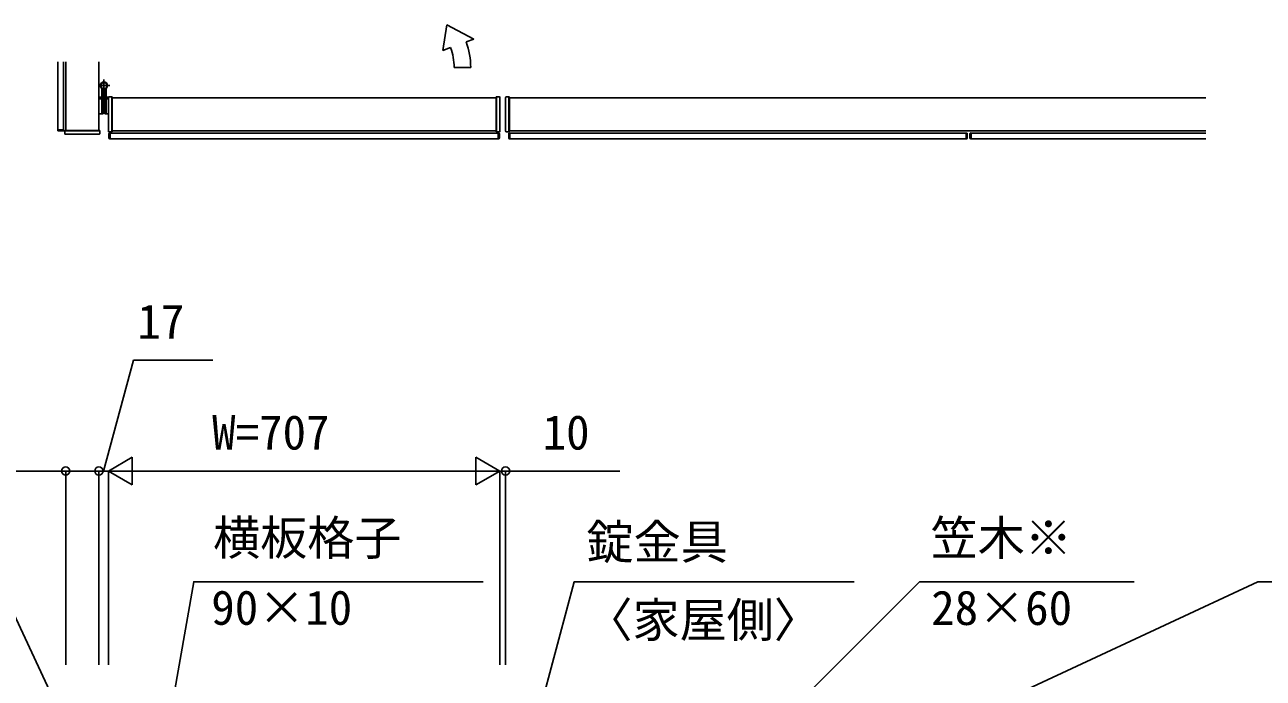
# Model space of a CAD drawing. Units: millimetres, scale not verified. Extents: x -4375 to 4375, y -6502 to 6475.
# Drawn here: x -1113 to 1123, y 1624 to 2804 of the extents above; entities that cross this region are included whole.
import ezdxf
from ezdxf.enums import TextEntityAlignment as Align

# ---------------------------------------------------------------- set-up
doc = ezdxf.new("R2010")
doc.units = ezdxf.units.MM
doc.header["$LTSCALE"] = 30
for name, color, linetype in [('0-2_YKK_13', 4, 'Continuous'), ('0-3_YKK_A1', 4, 'Continuous'), ('0-4_YKK_D', 6, 'Continuous')]:
    doc.layers.add(name, color=color, linetype=linetype)
doc.styles.add('ＭＳ ゴシック', font='')
doc.styles.get('ＭＳ ゴシック').set_extended_font_data('MS Gothic')

msp = doc.modelspace()

# ---------------------------------------------------------------- linework, layer by layer
at = {"layer": '0-2_YKK_13'}
for p, q in [((-980.5, 2694.2), (-959.5, 2694.2)), ((-974, 2688.84), (-974, 2643.2)), ((-971.5, 2643.2), (-971.5, 2687.83)), ((-970, 2704.81), (-970, 2683.59)), ((-968.5, 2643.2), (-968.5, 2687.83)), ((-966, 2688.84), (-966, 2643.2)), ((-979, 2672.7), (-979, 2644.2)), ((-979, 2670.2), (-974, 2670.2)), ((-974.5, 2673.2), (-978.5, 2673.2)), ((-974, 2643.7), (-974, 2672.7)), ((-966, 2672.7), (-966, 2643.7)), ((-966, 2670.2), (-962, 2670.2)), ((-961.87, 2673.2), (-965.5, 2673.2)), ((-962, 2672.69), (-962, 2611.71)), ((-956, 2674), (-956, 2674)), ((-956, 2611.34), (-956, 2673.06)), ((-955, 2611.4), (-955, 2673)), ((-262, 2611.4), (-262, 2673)), ((-261, 2674), (-261, 2674)), ((-261, 2611.34), (-261, 2673.06)), ((-255, 2672.69), (-255, 2611.71)), ((-245, 2672.69), (-245, 2611.71)), ((-239, 2674), (-239, 2674)), ((-239, 2611.34), (-239, 2673.06)), ((-238, 2611.4), (-238, 2673)), ((-979, 2643.2), (-974.5, 2643.2)), ((-971.5, 2643.2), (-974, 2643.2)), ((-968.5, 2643.2), (-966, 2643.2)), ((-965.5, 2643.2), (-962, 2643.2)), ((-1052.43, 2614.2), (-1052.22, 2614.2)), ((-1043.89, 2612.2), (-1052.36, 2612.2)), ((-1051.81, 2613.71), (-1052.22, 2614.2)), ((-1047.26, 2613.6), (-1051.58, 2613.6)), ((-1046.62, 2614.2), (-1047.03, 2613.71)), ((-1046.85, 2614.2), (-1046.62, 2614.2)), ((-1046.62, 2614.2), (-1043.82, 2614.2)), ((-1043.82, 2614.2), (-1042.82, 2614.2)), ((-1042.82, 2614.2), (-1042.89, 2613.14)), ((-1040.92, 2612.2), (-1040.92, 2612.2)), ((-1039.99, 2612.2), (-978.26, 2612.2)), ((-1039.92, 2613.2), (-978.32, 2613.2)), ((-978.63, 2606.2), (-1039.62, 2606.2)), ((-977.32, 2612.2), (-977.32, 2612.2)), ((-961, 2607.44), (-961, 2598.96)), ((-959, 2608.5), (-960.06, 2608.43)), ((-959, 2607.5), (-959, 2608.5)), ((-959, 2604.7), (-959, 2607.5)), ((-959, 2604.47), (-959, 2604.7)), ((-959, 2598.9), (-959, 2599.1)), ((-956, 2610.4), (-956, 2610.4)), ((-261, 2610.4), (-261, 2610.4)), ((-258, 2608.5), (-256.94, 2608.43)), ((-258, 2607.5), (-258, 2608.5)), ((-258, 2604.7), (-258, 2607.5)), ((-258, 2604.47), (-258, 2604.7)), ((-258, 2598.9), (-258, 2599.1)), ((-256, 2607.44), (-256, 2598.96)), ((-239, 2610.4), (-239, 2610.4)), ((-239, 2607.44), (-239, 2598.96)), ((-237, 2608.5), (-238.06, 2608.43)), ((-237, 2607.5), (-237, 2608.5)), ((-237, 2604.7), (-237, 2607.5)), ((-237, 2604.47), (-237, 2604.7)), ((-237, 2598.9), (-237, 2599.1)), ((586.38, 2608.5), (587.44, 2608.43)), ((586.38, 2599.33), (586.38, 2608.5)), ((586.38, 2599.1), (586.38, 2599.33)), ((588.38, 2607.44), (588.38, 2598.96)), ((593.38, 2607.44), (593.38, 2598.96)), ((595.38, 2608.5), (594.31, 2608.43)), ((595.38, 2607.5), (595.38, 2608.5))]:
    msp.add_line(p, q, dxfattribs=at)
for points in [[(-956, 2674), (-958.95, 2673.82), (-961.07, 2673.69)], [(-956, 2674), (-956.01, 2673.95), (-956.02, 2673.82), (-956.02, 2673.62), (-956.01, 2673.36), (-956, 2673.06)], [(-261, 2674), (-258.06, 2673.82), (-255.94, 2673.69)], [(-261, 2674), (-261, 2673.95), (-260.99, 2673.82), (-260.99, 2673.62), (-261, 2673.36), (-261, 2673.06)], [(-239, 2674), (-241.94, 2673.82), (-244.06, 2673.69)], [(-239, 2674), (-239, 2673.95), (-239.01, 2673.82), (-239.01, 2673.62), (-239, 2673.36), (-239, 2673.06)], [(-1053.36, 2613.14), (-1053.42, 2614.2), (-1052.43, 2614.2)], [(-1052.22, 2614.2), (-1051.99, 2614.2), (-1046.85, 2614.2)], [(-1040.61, 2607.14), (-1040.74, 2609.25), (-1040.92, 2612.2)], [(-1039.99, 2612.2), (-1040.28, 2612.19), (-1040.54, 2612.19), (-1040.75, 2612.19), (-1040.88, 2612.19), (-1040.92, 2612.2)], [(-977.32, 2612.2), (-977.37, 2612.19), (-977.5, 2612.19), (-977.71, 2612.19), (-977.97, 2612.19), (-978.26, 2612.2)], [(-977.32, 2612.2), (-977.5, 2609.25), (-977.63, 2607.14)], [(-961.07, 2610.71), (-958.95, 2610.58), (-956, 2610.4)], [(-960.06, 2597.96), (-959, 2597.9), (-959, 2598.9)], [(-959, 2599.1), (-959, 2599.33), (-959, 2604.47)], [(-956, 2611.34), (-956.01, 2611.04), (-956.02, 2610.78), (-956.02, 2610.58), (-956.01, 2610.45), (-956, 2610.4)], [(-261, 2611.34), (-261, 2611.04), (-260.99, 2610.78), (-260.99, 2610.58), (-261, 2610.45), (-261, 2610.4)], [(-255.94, 2610.71), (-258.06, 2610.58), (-261, 2610.4)], [(-258, 2599.1), (-258, 2599.33), (-258, 2604.47)], [(-256.94, 2597.96), (-258, 2597.9), (-258, 2598.9)], [(-244.06, 2610.71), (-241.94, 2610.58), (-239, 2610.4)], [(-239, 2611.34), (-239, 2611.04), (-239.01, 2610.78), (-239.01, 2610.58), (-239, 2610.45), (-239, 2610.4)], [(-238.06, 2597.96), (-237, 2597.9), (-237, 2598.9)], [(-237, 2599.1), (-237, 2599.33), (-237, 2604.47)], [(587.44, 2597.96), (586.38, 2597.9), (586.38, 2598.9), (586.38, 2599.1)], [(594.31, 2597.96), (595.38, 2597.9), (595.38, 2598.9), (595.38, 2607.5)]]:
    msp.add_lwpolyline(points, dxfattribs=at)
for points in [[(-956, 2673.06), (-956, 2673.06), (-956, 2673.06), (-956, 2673.06), (-956, 2673.06), (-956, 2673.06), (-956, 2673.06), (-956, 2673.06)], [(-261, 2673.06), (-261, 2673.06), (-261, 2673.06), (-261, 2673.06), (-261, 2673.06), (-261, 2673.06), (-261, 2673.06), (-261, 2673.06)], [(-239, 2673.06), (-239, 2673.06), (-239, 2673.06), (-239, 2673.06), (-239, 2673.06), (-239, 2673.06), (-239, 2673.06), (-239, 2673.06)], [(-1039.99, 2612.2), (-1039.99, 2612.2), (-1039.99, 2612.2), (-1039.99, 2612.2), (-1039.99, 2612.2), (-1039.99, 2612.2), (-1039.99, 2612.2), (-1039.99, 2612.2)], [(-978.26, 2612.2), (-978.26, 2612.2), (-978.26, 2612.2), (-978.26, 2612.2), (-978.26, 2612.2), (-978.26, 2612.2), (-978.26, 2612.2), (-978.26, 2612.2)], [(-956, 2611.34), (-956, 2611.34), (-956, 2611.34), (-956, 2611.34), (-956, 2611.34), (-956, 2611.34), (-956, 2611.34), (-956, 2611.34)], [(-261, 2611.34), (-261, 2611.34), (-261, 2611.34), (-261, 2611.34), (-261, 2611.34), (-261, 2611.34), (-261, 2611.34), (-261, 2611.34)], [(-239, 2611.34), (-239, 2611.34), (-239, 2611.34), (-239, 2611.34), (-239, 2611.34), (-239, 2611.34), (-239, 2611.34), (-239, 2611.34)]]:
    msp.add_lwpolyline(points, close=True, dxfattribs=at)
for radius in [6.5, 5.5]:
    msp.add_circle((-970, 2694.2), radius, dxfattribs=at)
for centre, radius, start, end in [((-974.5, 2688.84), 0.5, 0, 52.10048), ((-965.5, 2688.84), 0.5, 127.89952, 180), ((-978.5, 2672.7), 0.5, 90, 180), ((-974.5, 2672.7), 0.5, 0, 90), ((-965.5, 2672.7), 0.5, 90, 180), ((-961, 2672.69), 1, 93.50001, 180.00001), ((-956, 2673), 1, 0.00001, 90.00001), ((-261, 2673), 1, 90.00001, 180.00001), ((-256, 2672.69), 1, 0.00001, 86.50001), ((-244, 2672.69), 1, 93.5, 180), ((-239, 2673), 1, 0, 90), ((-974.5, 2643.7), 0.5, 270, 0), ((-965.5, 2643.7), 0.5, 180, 270), ((-1052.36, 2613.2), 1, 183.49998, 269.99998), ((-1051.58, 2613.9), 0.3, 219.80555, 269.99998), ((-1047.26, 2613.9), 0.3, 269.99998, 320.19441), ((-1043.89, 2613.2), 1, 269.99998, 356.49998), ((-1039.92, 2612.2), 1, 90, 180), ((-1039.62, 2607.2), 1, 183.5, 270), ((-978.63, 2607.2), 1, 270, 356.5), ((-978.32, 2612.2), 1, 0, 90), ((-961, 2611.71), 1, 180.00001, 266.50001), ((-960, 2607.44), 1, 93.50001, 180.00001), ((-960, 2598.96), 1, 180.00001, 266.50001), ((-956, 2611.4), 1, 270.00001, 0.00001), ((-261, 2611.4), 1, 180.00001, 270.00001), ((-257, 2607.44), 1, 0, 86.5), ((-257, 2598.96), 1, 273.5, 0), ((-256, 2611.71), 1, 273.50001, 0.00001), ((-244, 2611.71), 1, 180, 266.5), ((-239, 2611.4), 1, 270, 0), ((-238, 2607.44), 1, 93.50068, 180.00068), ((-238, 2598.96), 1, 180.00068, 266.50068), ((587.38, 2607.44), 1, 0, 86.5), ((587.38, 2598.96), 1, 273.5, 0), ((594.38, 2607.44), 1, 93.49967, 179.99967), ((594.38, 2598.96), 1, 179.99967, 266.49967)]:
    msp.add_arc(centre, radius, start, end, dxfattribs=at)
at = {"layer": '0-3_YKK_A1'}
for p, q in [((-350.95, 2803.91), (-358.3, 2757.56)), ((-350.95, 2803.91), (-301.92, 2778.08)), ((-316.01, 2772.95), (-301.92, 2778.08)), ((-358.3, 2757.56), (-344.2, 2762.69)), ((-1053.12, 2737.08), (-1053.12, 2614.07)), ((-1043.12, 2737.08), (-1043.12, 2614.07)), ((-1039, 2613.2), (-1039, 2737.2)), ((-979, 2613.2), (-979, 2737.2)), ((-307.87, 2726.78), (-337.87, 2726.78)), ((-955, 2672.2), (-315.01, 2672.19)), ((-955, 2672.2), (-955, 2672.2)), ((-403.5, 2672.2), (-262, 2672.2)), ((-238, 2672.2), (1019, 2672.2)), ((-258, 2608.2), (-959, 2608.2)), ((-258, 2598.2), (-959, 2598.2)), ((-955, 2612.2), (-320.1, 2612.19)), ((-955, 2612.2), (-955, 2612.2)), ((-403.5, 2612.2), (-262, 2612.2)), ((585.58, 2608.21), (-237, 2608.2)), ((586.38, 2598.2), (-237, 2598.2)), ((586.38, 2608.21), (585.58, 2608.21)), ((1019, 2608.21), (595.38, 2608.21)), ((1019, 2598.2), (595.38, 2598.2))]:
    msp.add_line(p, q, dxfattribs=at)
msp.add_lwpolyline([(-238, 2612.2), (592.38, 2612.2), (1019, 2612.2)], dxfattribs=at)
for radius in [135, 105]:
    msp.add_arc((-442.87, 2726.78), radius, 0, 20, dxfattribs=at)
at = {"layer": '0-4_YKK_D'}
for p, q in [((-962, 1998.2), (-918.7, 2023.2)), ((-918.7, 1973.2), (-918.7, 2023.2)), ((-255, 1998.2), (-298.3, 2023.2)), ((-298.3, 2023.2), (-298.3, 1973.2)), ((-1039, 1648.2), (-1039, 1999.2)), ((-979, 1998.2), (-1009, 1998.2)), ((-979, 1648.2), (-979, 1999.2)), ((-979, 1648.2), (-979, 1999.2)), ((-979, 1998.2), (-962, 1998.2)), ((-979, 1998.2), (-962, 1998.2)), ((-962, 1648.2), (-962, 1999.2)), ((-962, 1648.2), (-962, 1999.2)), ((-962, 1998.2), (-932, 1998.2)), ((-962, 1998.2), (-918.7, 1973.2)), ((-962, 1998.2), (-875.39, 1998.2)), ((-912, 1998.2), (-305, 1998.2)), ((-255, 1998.2), (-341.6, 1998.2)), ((-255, 1998.2), (-298.3, 1973.2)), ((-255, 1998.2), (-285, 1998.2)), ((-255, 1648.2), (-255, 1999.2)), ((-255, 1648.2), (-255, 1999.2)), ((-255, 1998.2), (-245, 1998.2)), ((-245, 1648.2), (-245, 1999.2)), ((-245, 1998.2), (-38.75, 1998.2))]:
    msp.add_line(p, q, dxfattribs=at)
for points in [[(-970.5, 1998.2), (-916.52, 2198.2), (-773.65, 2198.2)], [(-979, 1998.2), (-1039, 1998.2), (-1251.53, 1998.2)], [(-1019.5, 1497.23), (-1169.17, 1818.2), (-1989.38, 1821.73)], [(-858.9, 1507.73), (-807.68, 1798.2), (-285.54, 1798.2)], [(-204.34, 1487.45), (-121.07, 1798.2), (384.44, 1798.2)], [(302.51, 1598.2), (502.51, 1798.2), (890.01, 1798.2)], [(609.68, 1563.35), (1113.31, 1798.2), (1493.27, 1798.2)]]:
    msp.add_lwpolyline(points, dxfattribs=at)
for centre in [(-1039, 1998.2), (-979, 1998.2), (-979, 1998.2), (-245, 1998.2)]:
    msp.add_circle(centre, 7.5, dxfattribs=at)

# ---------------------------------------------------------------- texts
at = {"layer": '0-4_YKK_D', "style": 'ＭＳ ゴシック'}
for s, p in [('17', (-909.56, 2218.2)), ('W=707', (-774.64, 2018.2)), ('10', (-178.04, 2018.2)), ('横板格子', (-772.84, 1827.84)), ('錠金具', (-98.83, 1820.47)), ('笠木※', (522.48, 1827.7)), ('90×10', (-776.22, 1701.88)), ('〈家屋側〉', (-100.76, 1679.59)), ('28×60', (523.45, 1701.55))]:
    msp.add_text(s, height=62.32, dxfattribs=at).set_placement(p, align=Align.BOTTOM_LEFT)

doc.saveas('drawing.dxf')
